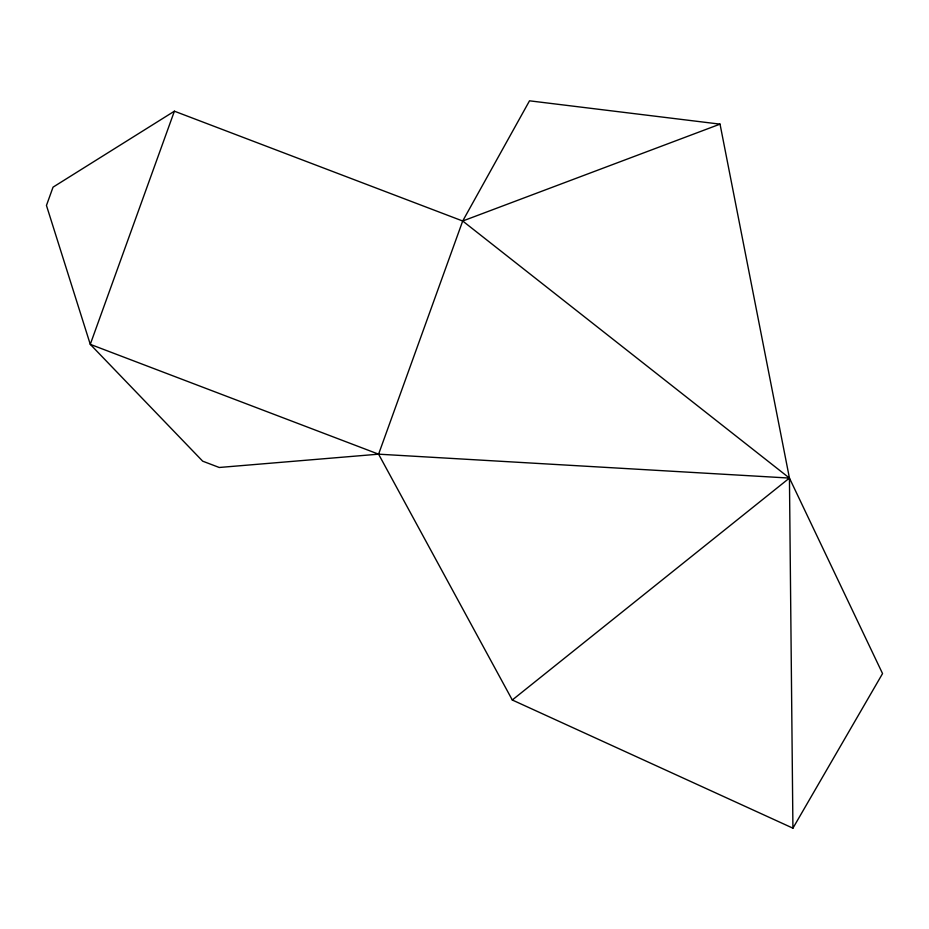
<?xml version="1.0" encoding="UTF-8"?>
<svg xmlns="http://www.w3.org/2000/svg" width="929" height="929" viewBox="0 0 929 929"><rect width="100%" height="100%" fill="white"/><g stroke="black" fill="none" stroke-linecap="round" stroke-linejoin="round"><path stroke-width="1.39" d="M174.397 111.19L90.276 344.345L202.685 461.179L219.244 467.484L378.591 454.176L789.441 478.075L882.55 673.583L792.925 828.18L512.297 700.001L378.591 454.176L90.276 344.345L46.45 205.46L53.046 187.159L174.397 111.19L462.7 221.009L789.441 478.075L792.925 828.18M378.591 454.176L462.7 221.009L529.518 100.82L720.033 124.138L789.441 478.075L512.297 700.001M462.7 221.009L720.033 124.138"/></g></svg>
